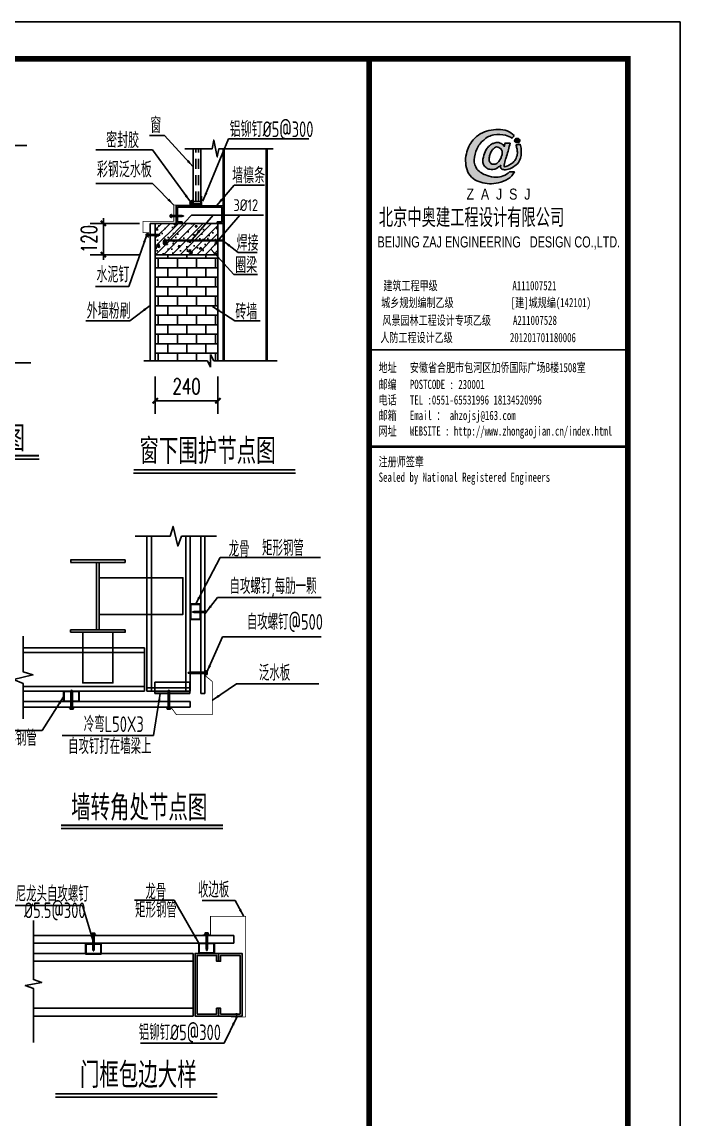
# Model space of a CAD drawing. Extents: x 180850 to 1400258, y 48356 to 327067.
# Drawn here: x 768697 to 793893, y 274972 to 316984 of the extents above; entities that cross this region are included whole.
import ezdxf
from ezdxf.enums import TextEntityAlignment as Align

# ---------------------------------------------------------------- set-up
doc = ezdxf.new("R2010")
doc.units = 0
doc.header["$LTSCALE"] = 1000
doc.linetypes.add('x2', pattern=[1.25, 0.75, -0.5])
for name, color, linetype in [('8', 3, 'Continuous'), ('AXIS', 3, 'Continuous'), ('BOLT', 251, 'Continuous'), ('E_LINE', 7, 'Continuous'), ('GZ', 50, 'Continuous'), ('LT', 27, 'Continuous'), ('PUB_DIM', 3, 'Continuous'), ('PUB_TEXT', 7, 'Continuous'), ('PUB_TITLE', 4, 'Continuous'), ('TEXT', 7, 'Continuous'), ('WINDOW', 4, 'Continuous'), ('图签', 3, 'Continuous'), ('粗实线', 2, 'Continuous')]:
    doc.layers.add(name, color=color, linetype=linetype)
doc.styles.add('_gyy_title_Arial', font='arial.ttf', dxfattribs={"width": 0.7})
doc.styles.add('_gyy_title_ST', font='', dxfattribs={"width": 0.8})
doc.styles.add('_TCH_DIM_T3', font='SIMPLEX', dxfattribs={"width": 0.705882, "bigfont": 'GBCBIG'})
doc.styles.add('C', font='tssdeng.shx', dxfattribs={"height": 3, "bigfont": 'tssdchn.shx'})
doc.styles.add('HZ', font='txt.shx', dxfattribs={"width": 0.8, "bigfont": '000hztxt.shx'})
doc.styles.add('TSSD_Norm', font='tssdeng.shx', dxfattribs={"bigfont": 'hztxt.shx'})
doc.styles.add('标准字体', font='tssdeng.shx', dxfattribs={"width": 0.7, "bigfont": 'tssdchn.shx'})
doc.styles.get('_gyy_title_ST').set_extended_font_data('SimSun')
doc.dimstyles.new('TCH-200-1', dxfattribs={"dimtxt": 595, "dimasz": 200, "dimexe": 500, "dimexo": 600, "dimgap": 252.5, "dimtad": 1, "dimdec": 0, "dimzin": 0, "dimdsep": 46, "dimtxsty": '_TCH_DIM_T3', "dimblk": 'ARCHTICK', "dimcen": 0.09, "dimclrd": 3, "dimclre": 3, "dimclrt": 7, "dimazin": 2, "dimtfac": 1, "dimtdec": 0, "dimtix": 1, "dimtmove": 2, "dimatfit": 3, "dimfxl": 1, "dimtolj": 1, "dimtzin": 0, "dimarcsym": 0})

# ---------------------------------------------------------------- blocks, each defined once
blk = doc.blocks.new('_ArchTick')
at = {"color": 0, "linetype": 'ByBlock', "const_width": 0.4}
blk.add_lwpolyline([(-0.5, -0.5), (0.5, 0.5)], dxfattribs=at)
blk = doc.blocks.new('*X252')
at = {"color": 0}
for p, q in [((903710.7, -307545.5), (903713.7, -307542.6)), ((903710.7, -307554.3), (903716.7, -307548.3)), ((903710.7, -307563.2), (903716.7, -307557.2)), ((903710.7, -307572), (903716.7, -307566)), ((903710.7, -307580.9), (903716.7, -307574.9)), ((903710.7, -307589.7), (903716.7, -307583.7)), ((903710.7, -307598.5), (903716.7, -307592.5)), ((903712.2, -307606), (903716.1, -307602))]:
    blk.add_line(p, q, dxfattribs=at)
blk = doc.blocks.new('AUDIT_I_040821143925-1')
at = {"linetype": 'Continuous', "ltscale": 20, "xscale": -0.899999999919668, "yscale": 0.8999999999068677, "zscale": 0.9, "rotation": 269.9996944201824}
blk.add_blockref('*X252', (276843.2, -813343.8), dxfattribs=at)
blk = doc.blocks.new('GD')
at = {"linetype": 'Continuous', "ltscale": 20}
for p, q in [((0, 1.3), (15, 3.6)), ((0, -1.3), (0, 1.3)), ((15, 3.6), (137.5, 3.6)), ((108.1, -3.6), (108.1, 3.6)), ((137.5, -9.7), (137.5, 9.7)), ((137.5, 9.7), (140.8, 9.7)), ((140.8, -9.7), (140.8, 9.7)), ((148.5, 7.5), (140.8, 7.5)), ((148.5, 3.4), (140.8, 3.4)), ((150, -5.5), (150, 5.4)), ((0, -1.3), (15, -3.6)), ((15, -3.6), (137.5, -3.6)), ((137.5, -9.7), (140.8, -9.7)), ((148.5, -3.4), (140.8, -3.4)), ((148.5, -7.5), (140.8, -7.5))]:
    blk.add_line(p, q, dxfattribs=at)
blk.add_ellipse((148.5, 5.4), major_axis=(0, 2.08), ratio=0.698493, start_param=3.141597, end_param=6.28319, dxfattribs=at)
at = {"linetype": 'Continuous', "ltscale": 20, "extrusion": (0, 0, -1)}
for centre, major_axis, ratio, start_param, end_param in [((148.5, 0), (0, 3.37), 0.429967, -0.000017, 3.141602), ((148.5, -5.5), (0, 2.08), 0.698493, -0.000005, 3.141588)]:
    blk.add_ellipse(centre, major_axis=major_axis, ratio=ratio, start_param=start_param, end_param=end_param, dxfattribs=at)
at = {"layer": 'PUB_TEXT', "xscale": 1.825602383585646, "yscale": 1.341960000107064, "zscale": 1.34196}
blk.add_blockref('AUDIT_I_040821143925-1', (0, 0), dxfattribs=at)
blk = doc.blocks.new('MD')
at = {"linetype": 'Continuous', "ltscale": 20}
blk.add_hatch(color=256, dxfattribs=at).paths.add_polyline_path([(8.6, -7.8), (8.6, -2.6), (-13.3, -4.2), (-13.2, 4.1), (8.6, 2.4), (8.6, 7.6, -0.696305)])
blk = doc.blocks.new('$五金$00000002')
at = {"layer": 'E_LINE'}
blk.add_blockref('MD', (-0.4, 0.1, 0), dxfattribs=at)
blk = doc.blocks.new('*D368')
at = {"layer": 'AXIS', "color": 3, "lineweight": -2, "transparency": 16777216}
for p, q in [((773801, 303410), (773801, 301978)), ((776201, 303410), (776201, 301978)), ((773801, 302478), (776201, 302478))]:
    blk.add_line(p, q, dxfattribs=at)
at = {"layer": 'Defpoints', "color": 0, "transparency": 16777216}
for p in [(773801, 304010), (776201, 304010), (776201, 302478)]:
    blk.add_point(p, dxfattribs=at)
at = {"layer": 'AXIS', "color": 3, "lineweight": -2, "transparency": 16777216, "xscale": 200, "yscale": 200, "zscale": 200, "rotation": 180}
blk.add_blockref('_ArchTick', (773801, 302478), dxfattribs=at)
at = {"layer": 'AXIS', "color": 3, "lineweight": -2, "transparency": 16777216, "xscale": 200, "yscale": 200, "zscale": 200}
blk.add_blockref('_ArchTick', (776201, 302478), dxfattribs=at)
at = {"layer": 'AXIS', "color": 7, "transparency": 16777216, "insert": (775001, 303028), "char_height": 595, "attachment_point": 5, "style": '_TCH_DIM_T3'}
blk.add_mtext('\\A1;240', dxfattribs=at)
blk = doc.blocks.new('*D369')
at = {"layer": 'AXIS', "color": 3, "lineweight": -2, "transparency": 16777216}
for p, q in [((773201, 309271), (771314, 309271)), ((771814, 309271), (771814, 309471)), ((771814, 309271), (771814, 308072)), ((773201, 308072), (771314, 308072)), ((771814, 308072), (771814, 307872))]:
    blk.add_line(p, q, dxfattribs=at)
at = {"layer": 'Defpoints', "color": 0, "transparency": 16777216}
for p in [(773801, 309271), (771814, 308072), (773801, 308072)]:
    blk.add_point(p, dxfattribs=at)
at = {"layer": 'AXIS', "color": 3, "lineweight": -2, "transparency": 16777216, "xscale": 200, "yscale": 200, "zscale": 200}
for p, rotation in [((771814, 309271), 270), ((771814, 308072), 90)]:
    blk.add_blockref('_ArchTick', p, dxfattribs=dict(at, rotation=rotation))
at = {"layer": 'AXIS', "color": 7, "transparency": 16777216, "insert": (771264, 308671), "char_height": 595, "attachment_point": 5, "rotation": 90, "style": '_TCH_DIM_T3'}
blk.add_mtext('\\A1;120', dxfattribs=at)
blk = doc.blocks.new('*U271')
at = {"layer": '8', "color": 7, "linetype": 'Continuous'}
for points in [[(394895, -455903, -43641), (394896, -455916, -43641), (394896, -455889, -43641)], [(394896, -455889, -43641), (394900, -455929, -43641), (394900, -455876, -43641)], [(394896, -455916, -43641), (394896, -455889, -43641), (394900, -455929, -43641)], [(394900, -455876, -43641), (394907, -455941, -43641), (394907, -455865, -43641)], [(394900, -455929, -43641), (394900, -455876, -43641), (394907, -455941, -43641)], [(394907, -455865, -43641), (394915, -455951, -43641), (394915, -455854, -43641)], [(394907, -455941, -43641), (394907, -455865, -43641), (394915, -455951, -43641)], [(394915, -455854, -43641), (394926, -455960, -43641), (394926, -455846, -43641)], [(394915, -455951, -43641), (394915, -455854, -43641), (394926, -455960, -43641)], [(394926, -455846, -43641), (394938, -455966, -43641), (394938, -455839, -43641)], [(394926, -455960, -43641), (394926, -455846, -43641), (394938, -455966, -43641)], [(394938, -455839, -43641), (394950, -455970, -43641), (394950, -455835, -43641)], [(394938, -455966, -43641), (394938, -455839, -43641), (394950, -455970, -43641)], [(394950, -455835, -43641), (394964, -455971, -43641), (394964, -455834, -43641)], [(394950, -455970, -43641), (394950, -455835, -43641), (394964, -455971, -43641)]]:
    blk.add_solid(points, dxfattribs=at)
at = {"layer": '8', "color": 7, "linetype": 'Continuous', "extrusion": (0, 0, -1)}
for points in [[(-394964, -455971, 43641), (-394964, -455834, 43641), (-394977, -455970, 43641)], [(-394964, -455834, 43641), (-394977, -455970, 43641), (-394977, -455835, 43641)], [(-394977, -455970, 43641), (-394977, -455835, 43641), (-394990, -455966, 43641)], [(-394977, -455835, 43641), (-394990, -455966, 43641), (-394990, -455839, 43641)], [(-394990, -455966, 43641), (-394990, -455839, 43641), (-395002, -455960, 43641)], [(-394990, -455839, 43641), (-395002, -455960, 43641), (-395002, -455846, 43641)], [(-395002, -455960, 43641), (-395002, -455846, 43641), (-395012, -455951, 43641)], [(-395002, -455846, 43641), (-395012, -455951, 43641), (-395012, -455854, 43641)], [(-395012, -455951, 43641), (-395012, -455854, 43641), (-395021, -455941, 43641)], [(-395012, -455854, 43641), (-395021, -455941, 43641), (-395021, -455865, 43641)], [(-395021, -455941, 43641), (-395021, -455865, 43641), (-395027, -455929, 43641)], [(-395021, -455865, 43641), (-395027, -455929, 43641), (-395027, -455876, 43641)], [(-395027, -455929, 43641), (-395027, -455876, 43641), (-395031, -455916, 43641)], [(-395027, -455876, 43641), (-395031, -455916, 43641), (-395031, -455889, 43641)], [(-395031, -455916, 43641), (-395031, -455889, 43641), (-395033, -455903, 43641)]]:
    blk.add_solid(points, dxfattribs=at)
blk = doc.blocks.new('*U273')
at = {"layer": '8', "color": 7, "linetype": 'Continuous'}
for points in [[(397347, -455903, -43641), (397348, -455916, -43641), (397348, -455889, -43641)], [(397348, -455889, -43641), (397352, -455929, -43641), (397352, -455876, -43641)], [(397348, -455916, -43641), (397348, -455889, -43641), (397352, -455929, -43641)], [(397352, -455876, -43641), (397358, -455941, -43641), (397358, -455865, -43641)], [(397352, -455929, -43641), (397352, -455876, -43641), (397358, -455941, -43641)], [(397358, -455865, -43641), (397367, -455951, -43641), (397367, -455854, -43641)], [(397358, -455941, -43641), (397358, -455865, -43641), (397367, -455951, -43641)], [(397367, -455854, -43641), (397377, -455960, -43641), (397377, -455846, -43641)], [(397367, -455951, -43641), (397367, -455854, -43641), (397377, -455960, -43641)], [(397377, -455846, -43641), (397389, -455966, -43641), (397389, -455839, -43641)], [(397377, -455960, -43641), (397377, -455846, -43641), (397389, -455966, -43641)], [(397389, -455839, -43641), (397402, -455970, -43641), (397402, -455835, -43641)], [(397389, -455966, -43641), (397389, -455839, -43641), (397402, -455970, -43641)], [(397402, -455835, -43641), (397415, -455971, -43641), (397415, -455834, -43641)], [(397402, -455970, -43641), (397402, -455835, -43641), (397415, -455971, -43641)]]:
    blk.add_solid(points, dxfattribs=at)
at = {"layer": '8', "color": 7, "linetype": 'Continuous', "extrusion": (0, 0, -1)}
for points in [[(-397415, -455971, 43641), (-397415, -455834, 43641), (-397429, -455970, 43641)], [(-397415, -455834, 43641), (-397429, -455970, 43641), (-397429, -455835, 43641)], [(-397429, -455970, 43641), (-397429, -455835, 43641), (-397442, -455966, 43641)], [(-397429, -455835, 43641), (-397442, -455966, 43641), (-397442, -455839, 43641)], [(-397442, -455966, 43641), (-397442, -455839, 43641), (-397454, -455960, 43641)], [(-397442, -455839, 43641), (-397454, -455960, 43641), (-397454, -455846, 43641)], [(-397454, -455960, 43641), (-397454, -455846, 43641), (-397464, -455951, 43641)], [(-397454, -455846, 43641), (-397464, -455951, 43641), (-397464, -455854, 43641)], [(-397464, -455951, 43641), (-397464, -455854, 43641), (-397473, -455941, 43641)], [(-397464, -455854, 43641), (-397473, -455941, 43641), (-397473, -455865, 43641)], [(-397473, -455941, 43641), (-397473, -455865, 43641), (-397479, -455929, 43641)], [(-397473, -455865, 43641), (-397479, -455929, 43641), (-397479, -455876, 43641)], [(-397479, -455929, 43641), (-397479, -455876, 43641), (-397483, -455916, 43641)], [(-397479, -455876, 43641), (-397483, -455916, 43641), (-397483, -455889, 43641)], [(-397483, -455916, 43641), (-397483, -455889, 43641), (-397484, -455903, 43641)]]:
    blk.add_solid(points, dxfattribs=at)
blk = doc.blocks.new('*U272')
at = {"layer": '8', "color": 7, "linetype": 'Continuous'}
for points in [[(392945, -455903, -43641), (392947, -455916, -43641), (392947, -455889, -43641)], [(392947, -455889, -43641), (392951, -455929, -43641), (392951, -455876, -43641)], [(392947, -455916, -43641), (392947, -455889, -43641), (392951, -455929, -43641)], [(392951, -455876, -43641), (392957, -455941, -43641), (392957, -455864, -43641)], [(392951, -455929, -43641), (392951, -455876, -43641), (392957, -455941, -43641)], [(392957, -455864, -43641), (392966, -455951, -43641), (392966, -455854, -43641)], [(392957, -455941, -43641), (392957, -455864, -43641), (392966, -455951, -43641)], [(392966, -455854, -43641), (392976, -455960, -43641), (392976, -455846, -43641)], [(392966, -455951, -43641), (392966, -455854, -43641), (392976, -455960, -43641)], [(392976, -455846, -43641), (392988, -455966, -43641), (392988, -455839, -43641)], [(392976, -455960, -43641), (392976, -455846, -43641), (392988, -455966, -43641)], [(392988, -455839, -43641), (393001, -455970, -43641), (393001, -455835, -43641)], [(392988, -455966, -43641), (392988, -455839, -43641), (393001, -455970, -43641)], [(393001, -455835, -43641), (393014, -455971, -43641), (393014, -455834, -43641)], [(393001, -455970, -43641), (393001, -455835, -43641), (393014, -455971, -43641)]]:
    blk.add_solid(points, dxfattribs=at)
at = {"layer": '8', "color": 7, "linetype": 'Continuous', "extrusion": (0, 0, -1)}
for points in [[(-393014, -455971, 43641), (-393014, -455834, 43641), (-393028, -455970, 43641)], [(-393014, -455834, 43641), (-393028, -455970, 43641), (-393028, -455835, 43641)], [(-393028, -455970, 43641), (-393028, -455835, 43641), (-393040, -455966, 43641)], [(-393028, -455835, 43641), (-393040, -455966, 43641), (-393040, -455839, 43641)], [(-393040, -455966, 43641), (-393040, -455839, 43641), (-393052, -455960, 43641)], [(-393040, -455839, 43641), (-393052, -455960, 43641), (-393052, -455846, 43641)], [(-393052, -455960, 43641), (-393052, -455846, 43641), (-393063, -455951, 43641)], [(-393052, -455846, 43641), (-393063, -455951, 43641), (-393063, -455854, 43641)], [(-393063, -455951, 43641), (-393063, -455854, 43641), (-393071, -455941, 43641)], [(-393063, -455854, 43641), (-393071, -455941, 43641), (-393071, -455864, 43641)], [(-393071, -455941, 43641), (-393071, -455864, 43641), (-393078, -455929, 43641)], [(-393071, -455864, 43641), (-393078, -455929, 43641), (-393078, -455876, 43641)], [(-393078, -455929, 43641), (-393078, -455876, 43641), (-393082, -455916, 43641)], [(-393078, -455876, 43641), (-393082, -455916, 43641), (-393082, -455889, 43641)], [(-393082, -455916, 43641), (-393082, -455889, 43641), (-393083, -455903, 43641)]]:
    blk.add_solid(points, dxfattribs=at)
blk = doc.blocks.new('dd')
at = {"layer": '图签'}
h = blk.add_hatch(color=5, dxfattribs=at)
h.set_gradient(color1=(0, 0, 255), color2=(36, 36, 255), one_color=1, tint=0.57)
h.paths.add_polyline_path([(452, 1270, -0.093206), (531, 1562, -0.136321), (716, 1807, -0.161039), (988, 1948, -0.108591), (1307, 1935, -0.049497), (1479, 1861, 0.062627), (1539, 1932, 0.094388), (1351, 2056, 0.136326), (854, 2062, 0.161722), (430, 1810, 0.133661), (243, 1435, 0.158414), (286, 937, 0.22517), (632, 669, 0.138663), (1107, 646, 0.074676), (1375, 753, 0.125344), (1543, 944, 0.006312), (1413, 948, -0.090385), (1244, 833, -0.096745), (1053, 797, -0.073845), (803, 850, -0.140868), (530, 1020, -0.160753)])
h = blk.add_hatch(color=1, dxfattribs=at)
h.set_gradient(color1=(255, 0, 0), color2=(255, 0, 0), tint=0.57)
h.paths.add_polyline_path([(1557, 1818, 0.386553), (1564, 1757, 0.170676), (1604, 1736, 0.082224), (1657, 1743, 0.087509), (1686, 1766, 0.264235), (1694, 1804, 0.244333), (1636, 1850, 0.30271)])
h = blk.add_hatch(color=5, dxfattribs=at)
h.set_gradient(color1=(0, 0, 255), color2=(36, 36, 255), one_color=1, tint=0.57)
h.paths.add_polyline_path([(1306, 1289, 0.011169), (1334, 1370, 0.005807), (1431, 1724, 0.01105), (1292, 1724, 0.016796), (1267, 1634, 0.125943), (1203, 1704, 0.083806), (1120, 1739, 0.082879), (1047, 1739, -0.008503), (952, 1710, 0.060057), (844, 1628, 0.086078), (774, 1532, 0.099424), (705, 1347, 0.12153), (690, 1225, 0.102644), (719, 1122, 0.056648), (797, 1042, 0.092914), (913, 1013, 0.194578), (1098, 1064, -0.002562), (1175, 1122, 0.064354), (1167, 1068, 0.172385), (1207, 1017, 0.105458), (1300, 1002, 0.086567), (1454, 1046, 0.047674), (1592, 1136, 0.166359), (1692, 1274, 0.096748), (1728, 1431, 0.03151), (1728, 1548, 0.041815), (1700, 1691, 0.007654), (1588, 1673, -0.009919), (1610, 1585, -0.068269), (1624, 1482, -0.105336), (1605, 1352, -0.14652), (1528, 1223, -0.070486), (1434, 1151, -0.077937), (1341, 1103, -0.127098), (1272, 1084, -0.114215), (1267, 1129, -0.007609)])
h.paths.add_polyline_path([(865, 1245, -0.099994), (863, 1328, -0.050974), (888, 1427, -0.120527), (938, 1529, -0.043888), (1002, 1595, -0.08446), (1063, 1619, -0.147309), (1127, 1607, -0.037474), (1177, 1572, -0.06931), (1209, 1507, -0.067662), (1213, 1431, -0.02676), (1211, 1413, 0.017209), (1183, 1329, -0.048815), (1120, 1223, -0.139096), (1046, 1163, -0.097991), (944, 1153, -0.085394), (909, 1169, -0.149141)], flags=16)
blk.add_lwpolyline([(1539, 1932, 0.094388), (1351, 2056, 0.136326), (854, 2062, 0.161722), (430, 1810, 0.133661), (243, 1435, 0.158414), (286, 937, 0.22517), (632, 669, 0.138663), (1107, 646, 0.074676), (1375, 753, 0.125344), (1543, 944, 0.006312), (1413, 948, -0.090385), (1244, 833, -0.096745), (1053, 797, -0.073845), (803, 850, -0.140868), (530, 1020, -0.160753), (452, 1270, -0.093206), (531, 1562, -0.136321), (716, 1807, -0.161039), (988, 1948, -0.108591), (1307, 1935, -0.049497), (1479, 1861, 0.062627)], format="xyb", close=True, dxfattribs=at)
for points in [[(1694, 1804, 0.243958), (1636, 1850, 0.303117), (1557, 1818, 0.386553), (1564, 1757, 0.170676), (1604, 1736, 0.082224), (1657, 1743, 0.087509), (1686, 1766, 0.264235), (1694, 1804, -7.823139)], [(1431, 1724, 0.011041), (1292, 1724, 0.016796), (1267, 1634, 0.125943), (1203, 1704, 0.083806), (1120, 1739, 0.082879), (1047, 1739, -0.008503), (952, 1710, 0.060057), (844, 1628, 0.086078), (774, 1532, 0.099424), (705, 1347, 0.12153), (690, 1225, 0.102644), (719, 1122, 0.056648), (797, 1042, 0.092914), (913, 1013, 0.194578), (1098, 1064, -0.002562), (1175, 1122, 0.064354), (1167, 1068, 0.172385), (1207, 1017, 0.105458), (1300, 1002, 0.086567), (1454, 1046, 0.047674), (1592, 1136, 0.166359), (1692, 1274, 0.096748), (1728, 1431, 0.03151), (1728, 1548, 0.041815), (1700, 1691, 0.007654), (1588, 1673, -0.009919), (1610, 1585, -0.068269), (1624, 1482, -0.105336), (1605, 1352, -0.14652), (1528, 1223, -0.070486), (1434, 1151, -0.077937), (1341, 1103, -0.127098), (1272, 1084, -0.114215), (1267, 1129, -0.007609), (1306, 1289, 0.011169), (1334, 1370, 0.005782), (1430, 1722, 0.069025)], [(1213, 1431, 0.067662), (1209, 1507, 0.06931), (1177, 1572, 0.037474), (1127, 1607, 0.147309), (1063, 1619, 0.08446), (1002, 1595, 0.043888), (938, 1529, 0.120527), (888, 1427, 0.050974), (863, 1328, 0.099994), (865, 1245, 0.149141), (909, 1169, 0.085394), (944, 1153, 0.097991), (1046, 1163, 0.139096), (1120, 1223, 0.048815), (1183, 1329, -0.017209), (1211, 1413, 0.02676), (1213, 1431, 0.441273)]]:
    blk.add_lwpolyline(points, format="xyb", dxfattribs=at)
at = {"insert": (246, 492), "char_height": 300, "width": 8000, "attachment_point": 1, "style": 'HZ'}
blk.add_mtext('{\\fArial|b0|i0|c0|p32;Z  A  J  S  J}', dxfattribs=at)

msp = doc.modelspace()

# ---------------------------------------------------------------- hatches: boundary and pattern name
at = {"ltscale": 30}
h = msp.add_hatch(dxfattribs=at)
h.set_pattern_fill('AN31C', color=8, scale=1125, style=0)
h.set_pattern_definition([(45, (218624.3, 267099.54), (-159.09903, 159.09903), []), (50, (218624.3, 267099.54), (806.9177, -70.59615), [84.375, -928.125]), (355, (218624.3, 267099.5), (-156.0953, 846.2162), [67.5, -742.5]), (100.4514, (218691.5, 267093.66), (650.823, 775.6195), [71.7077, -788.7849]), (46.1842, (218624.3, 267324.5), (1200.6462, -186.2089), [126.5625, -1392.1875]), (96.6356, (218724.3, 267309), (1051.4955, 1095.8826), [107.5616, -1183.177]), (351.1842, (218624.3, 267324.5), (1051.4947, 1095.8834), [101.25, -1113.75]), (21, (218736.8, 267268.3), (671.5204, -452.94625), [84.375, -928.125]), (326, (218736.8, 267268.3), (273.7297, 815.7938), [67.5, -742.5]), (71.4514, (218792.75, 267230.54), (945.2505, 362.8468), [71.7077, -788.7849]), (37.5, (218624.3, 267099.54), (13.67984, 374.50559), [0, -733.5, 0, -753.75, 0, -745.3125]), (7.5, (218624.3, 267099.54), (295.95323, 443.71318), [0, -429.75, 0, -716.625, 0, -284.0625]), (327.5, (218373.42, 267099.54), (600.55024, -25.37423), [0, -281.25, 0, -877.5, 0, -1164.375]), (317.5, (218260.9, 267099.54), (656.08444, 112.6181), [0, -365.625, 0, -582.75, 0, -826.875])])
h.paths.add_polyline_path([(776200.85, 309271.25), (776150.86, 309271.25), (775950.91, 309271.25), (774551.26, 309271.25), (774501.27, 309271.25), (773801.45, 309271.25), (773801.45, 308071.55), (776200.85, 308071.55)])
at = {"layer": 'AXIS'}
msp.add_hatch(color=256, dxfattribs=at).paths.add_polyline_path([(775251.09, 310113.13), (775251.09, 310157.3, 0.53275391), (775142.36, 309974.04), (775251.09, 309974.04), (775251.09, 310013.07)])
at = {"layer": 'BOLT'}
h = msp.add_hatch(dxfattribs=at)
h.set_pattern_fill('AR-B816', color=256, scale=300, style=0)
h.set_pattern_definition([(0, (253496.24, 397100.52), (0, 363.9312), []), (90, (253496.24, 397100.52), (-363.9312, 363.9312), [363.9312, -363.9312])])
h.paths.add_polyline_path([(775917.17, 304250.41), (776037.14, 304010.47), (776200.85, 304010.47), (776200.85, 308071.55), (773801.45, 308071.55), (773801.45, 304010.47), (775797.2, 304010.47), (775917.17, 303770.53)])

# ---------------------------------------------------------------- linework, layer by layer
at = {"color": 0, "ltscale": 30}
for p, q in [((776400.8, 312127.56), (776400.8, 304010.47)), ((776441.46, 312127.56), (776441.46, 304010.47)), ((778045.2, 312127.56), (778045.2, 304010.47)), ((778083.74, 312127.56), (778083.74, 304010.47)), ((773601.5, 309271.25), (773601.5, 304010.47)), ((773801.45, 309271.25), (773801.45, 304010.47)), ((776200.85, 309271.25), (776200.85, 304010.47)), ((776400.8, 309271.25), (776400.8, 304010.47)), ((773423.41, 308827.31), (773889.19, 308827.31)), ((776200.85, 308071.55), (773801.45, 308071.55)), ((775917.17, 304250.41), (776037.14, 304010.47)), ((775917.17, 303770.53), (775917.17, 304250.41)), ((766604.63, 303925.45), (769031.86, 303925.45)), ((773363.21, 304010.47), (775797.2, 304010.47)), ((775797.2, 304010.47), (775917.17, 303770.53)), ((776037.14, 304010.47), (778464.37, 304010.47))]:
    msp.add_line(p, q, dxfattribs=at)
at = {"linetype": 'ByBlock'}
msp.add_line((773601.5, 309271.25), (776400.8, 309271.25), dxfattribs=at)
for p, q in [((775539.26, 291271.84), (775539.26, 297289.68)), ((775694.71, 291271.84), (775694.71, 297289.68)), ((775539.26, 291271.84), (775694.71, 291271.84)), ((775133.56, 290959.48), (768742.45, 290959.48)), ((775133.56, 290741.96), (768742.45, 290741.96)), ((775133.56, 290959.48), (775133.56, 290741.96)), ((776805.71, 282003.47), (769137.47, 282003.47)), ((776805.71, 282003.47), (776805.71, 281713.45)), ((776805.71, 281713.45), (769137.47, 281713.45))]:
    msp.add_line(p, q)
at = {"color": 3}
for p, q in [((775122.25, 291705.38), (773779.95, 291705.38)), ((773779.95, 291267.43), (773779.95, 291705.38)), ((775122.25, 291267.59), (775122.25, 291705.38)), ((775122.25, 291343.57), (773779.95, 291343.42)), ((775122.25, 291267.59), (773779.95, 291267.43))]:
    msp.add_line(p, q, dxfattribs=at)
for points in [[(768885.3, 312257.91), (766805.26, 312257.91), (766739.44, 311945.18), (766609.35, 312592.13), (766551.87, 312257.91), (764460.63, 312257.91)], [(778317.81, 312127.56), (776237.77, 312127.56), (776171.95, 311814.82), (776041.86, 312461.77), (775984.38, 312127.56), (774938.76, 312127.56)]]:
    msp.add_lwpolyline(points)
at = {"color": 1, "const_width": 30}
for points in [[(775584.15, 310318.88), (775584.15, 309974.04), (774513, 309974.04), (774513, 309350.75), (773330.32, 309350.75), (773330.32, 308912.03), (773552.13, 308912.03), (773552.13, 308710.87)], [(774234.33, 290725.66), (774415.29, 290725.66), (774608.32, 290460.07), (775988.68, 290460.07), (775988.68, 291723.71), (775711.21, 291953.08), (775711.21, 292158.31)], [(777258.42, 278876.56), (777258.42, 282731.85), (775916.04, 282731.85), (775916.04, 282028.73), (775616.12, 282028.73)], [(777258.42, 278876.56), (776698.29, 278876.56)]]:
    msp.add_lwpolyline(points, dxfattribs=at)
at = {"layer": '8', "color": 7, "linetype": 'Continuous'}
for p, q in [((774117.03, 308593.88), (774117.03, 308497.05)), ((774117.03, 308593.88), (774117.03, 308497.05)), ((774148.53, 308562.38), (774148.53, 308528.55)), ((774148.53, 308562.38), (774148.53, 308528.55)), ((774154.83, 308631.68), (776400.8, 308631.67)), ((774154.83, 308459.25), (774273.2, 308459.25)), ((774154.83, 308459.25), (774273.2, 308459.25)), ((774186.33, 308600.18), (776400.8, 308600.17)), ((774186.33, 308490.75), (774273.2, 308490.75)), ((774186.33, 308490.75), (774273.2, 308490.75)), ((774273.2, 308490.75), (774273.2, 308459.25)), ((774273.2, 308490.75), (774273.2, 308459.25))]:
    msp.add_line(p, q, dxfattribs=at)
at = {"layer": '8', "color": 1, "linetype": 'Continuous', "ltscale": 0.2}
msp.add_line((775139.69, 291491.26), (773482.35, 291491.46), dxfattribs=at)
at = {"layer": '8', "color": 7, "linetype": 'Continuous'}
for centre in [(774215.95, 308567.41), (774215.95, 308567.41), (775129.05, 308567.41), (775129.05, 308567.41), (776158.71, 308567.41), (776158.71, 308567.41)]:
    msp.add_circle(centre, 28.85, dxfattribs=at)
for centre, start, end in [((774154.83, 308593.88), 90, 180), ((774154.83, 308593.88), 90, 180), ((774154.83, 308497.05), 180, 270), ((774154.83, 308497.05), 180, 270), ((774186.33, 308562.38), 90, 180), ((774186.33, 308562.38), 90, 180), ((774186.33, 308528.55), 180, 270), ((774186.33, 308528.55), 180, 270)]:
    msp.add_arc(centre, 37.8, start, end, dxfattribs=at)
at = {"layer": 'AXIS'}
for p, q in [((775251.09, 310013.07), (775251.09, 309974.04)), ((775190.74, 309584.03, -32730.47), (777941.05, 309584.03, -32730.47)), ((776166.35, 308575.26), (777038.63, 309584.03, -32730.47))]:
    msp.add_line(p, q, dxfattribs=at)
msp.add_arc((775258.31, 310029.13), 128.37, 93.226463, 205.413, dxfattribs=at)
at = {"layer": 'GZ'}
for p, q in [((770561.85, 296382.4), (772644.28, 296382.4)), ((770561.85, 296288.65), (772644.28, 296288.65)), ((770563.15, 296383.17), (770563.15, 296292.62)), ((771556.19, 293707.56), (771556.19, 296288.65)), ((771649.94, 293707.56), (771649.94, 296288.65)), ((772651.85, 296285.07), (772651.85, 296383.17)), ((770561.85, 293707.56), (772644.28, 293707.56)), ((770561.85, 293707.56), (770561.85, 293613.81)), ((772651.85, 293610.23), (772651.85, 293708.33)), ((770561.85, 293613.81), (772644.28, 293613.81))]:
    msp.add_line(p, q, dxfattribs=at)
for points in [[(771649.94, 295698.32), (774862.33, 295698.32), (774862.33, 294299.1), (771649.94, 294299.1)], [(771024.28, 293613.81), (772181.85, 293613.81), (772181.85, 291675.82), (771024.28, 291675.82)]]:
    msp.add_lwpolyline(points, close=True, dxfattribs=at)
at = {"layer": 'LT'}
for p, q in [((773482.36, 291358.96), (773481.35, 297289.68)), ((773655, 291358.94), (773653.99, 297289.68)), ((774967.02, 291358.78), (774966.05, 297289.68)), ((775139.69, 291358.76), (775138.69, 297289.68)), ((773391.09, 293016.31), (768742.45, 293017.07)), ((773391.11, 292843.67), (768742.45, 292844.43)), ((773391.29, 291358.96), (773391.09, 293016.31)), ((773391.27, 291531.61), (768742.45, 291532.37)), ((773391.29, 291358.97), (768742.45, 291359.73)), ((775139.69, 291358.76), (773482.36, 291358.96)), ((775249.64, 281313.45), (769137.47, 281313.45)), ((775249.64, 281313.45), (775249.64, 278914.05)), ((775249.64, 281013.52), (769137.47, 281013.52)), ((775249.64, 279213.97), (769137.47, 279213.97)), ((775249.64, 278914.05), (769137.47, 278914.05))]:
    msp.add_line(p, q, dxfattribs=at)
for points in [[(776400.8, 309271.25), (776400.8, 309946.19), (774600.98, 309946.19), (774600.98, 309271.25), (774825.96, 309271.25), (774825.96, 309327.5), (774657.22, 309327.5), (774657.22, 309889.94), (776344.55, 309889.94), (776344.55, 309327.5), (776175.82, 309327.5), (776175.82, 309271.25)], [(775139.26, 294699.03), (775539.26, 294699.03), (775539.26, 294099.03), (775139.26, 294099.03)], [(775159.26, 294679.03), (775519.26, 294679.03), (775519.26, 294119.03), (775159.26, 294119.03)], [(770889.52, 291359.48), (770889.52, 290959.48), (770289.52, 290959.48), (770289.52, 291359.48)], [(770869.52, 291339.48), (770869.52, 290979.48), (770309.52, 290979.48), (770309.52, 291339.48)], [(771730.74, 281691.86), (771730.74, 281291.86), (771130.74, 281291.86), (771130.74, 281691.86)], [(771710.74, 281671.86), (771710.74, 281311.86), (771150.74, 281311.86), (771150.74, 281671.86)], [(776067.94, 281713.45), (776067.94, 281313.45), (775467.94, 281313.45), (775467.94, 281713.45)], [(776047.94, 281693.45), (776047.94, 281333.45), (775487.94, 281333.45), (775487.94, 281693.45)], [(775399.6, 278989.03), (775399.6, 281238.47), (776149.41, 281238.47), (776149.41, 281013.52), (776224.39, 281013.52), (776224.39, 281313.45), (775324.62, 281313.45), (775324.62, 278914.05), (776224.39, 278914.05), (776224.39, 279213.97), (776149.41, 279213.97), (776149.41, 278989.03)], [(776299.37, 278989.03), (776299.37, 279213.97), (776224.39, 279213.97), (776224.39, 278914.05), (777124.17, 278914.05), (777124.17, 281313.45), (776224.39, 281313.45), (776224.39, 281013.52), (776299.37, 281013.52), (776299.37, 281238.47), (777049.19, 281238.47), (777049.19, 278989.03)]]:
    msp.add_lwpolyline(points, close=True, dxfattribs=at)
for points in [[(773031.35, 297289.68), (773481.35, 297289.68), (774366.03, 297289.68), (774486.03, 297664.68), (774663.51, 296915.62), (774810.03, 297289.68), (775694.71, 297289.68), (776144.71, 297289.68)], [(768742.45, 293467.07), (768742.45, 293017.07), (768742.45, 292101.52), (769117.45, 291981.52), (768368.39, 291804.04), (768742.45, 291657.52), (768742.45, 290741.96), (768742.45, 290291.96)], [(769137.47, 282579.48), (769137.47, 280311.7), (769452.39, 280197.07), (768822.55, 280086.02), (769137.47, 279974.28), (769137.47, 277905.63)]]:
    msp.add_lwpolyline(points, dxfattribs=at)
at = {"layer": 'PUB_DIM'}
for p, q in [((774218.76, 308567.69), (775190.74, 309584.03, -32730.47)), ((775131.87, 308567.68), (776019.26, 309584.03, -32730.47))]:
    msp.add_line(p, q, dxfattribs=at)
at = {"layer": 'PUB_TEXT', "color": 3}
for p, q in [((763230.49, 300247.75, 15046.45), (769352.36, 300247.75, 15046.45)), ((772972.32, 299706.94), (779167.02, 299706.94)), ((770193.89, 286093.21), (776388.58, 286093.21)), ((769979.46, 275812.43), (776174.16, 275812.43))]:
    msp.add_line(p, q, dxfattribs=at)
at = {"layer": 'PUB_TEXT', "color": 3, "const_width": 70.88, "elevation": 15046.45}
msp.add_lwpolyline([(763230.49, 300374.48), (769352.36, 300374.48)], dxfattribs=at)
at = {"layer": 'PUB_TEXT', "color": 3, "const_width": 70.88}
for points in [[(772972.32, 299833.68), (779167.02, 299833.68)], [(770193.89, 286219.95), (776388.58, 286219.95)], [(769979.46, 275939.17), (776174.16, 275939.17)]]:
    msp.add_lwpolyline(points, dxfattribs=at)
at = {"layer": 'PUB_TITLE'}
msp.add_line((781993.53, 304424.06), (791892.51, 304424.06), dxfattribs=at)
msp.add_lwpolyline([(675092.51, 232984.16), (793892.51, 232984.16), (793892.51, 316984.16), (675092.51, 316984.16)], close=True, dxfattribs=at)
at = {"layer": 'PUB_TITLE', "const_width": 212.12}
for points in [[(677912.82, 234398.34), (677912.82, 315569.98), (791892.51, 315569.98), (791892.51, 234398.34)], [(781993.53, 315569.98), (791892.51, 315569.98), (791892.51, 234398.34), (781993.53, 234398.34)]]:
    msp.add_lwpolyline(points, close=True, dxfattribs=at)
at = {"layer": 'PUB_TITLE', "const_width": 98.99}
msp.add_lwpolyline([(781993.53, 300718.41), (791892.51, 300718.41)], dxfattribs=at)
at = {"layer": 'WINDOW'}
for p, q in [((775251.09, 310113.13), (775251.09, 312127.56)), ((775551.01, 310113.13), (775551.01, 312127.56))]:
    msp.add_line(p, q, dxfattribs=at)
at = {"layer": 'WINDOW', "color": 4, "linetype": 'x2', "ltscale": 0.5}
for p, q in [((775351.06, 310113.13), (775351.06, 312127.56)), ((775451.04, 310113.13), (775451.04, 312101.14))]:
    msp.add_line(p, q, dxfattribs=at)
at = {"layer": 'WINDOW'}
msp.add_lwpolyline([(775251.09, 310013.07), (775551.01, 310013.07), (775551.01, 310113.13), (775251.09, 310113.13)], close=True, dxfattribs=at)

# ---------------------------------------------------------------- block references
at = {"yscale": 5.624437499995111, "zscale": 5.624437499999999}
for name, p, xscale in [('$五金$00000002', (775584.15, 310146.46), 5.624437499995111), ('GD', (774882.83, 309555.09), -3.374662497866666)]:
    msp.add_blockref(name, p, dxfattribs=dict(at, xscale=xscale))
at = {"color": 0, "ltscale": 30, "xscale": -3.374662497866666, "yscale": 5.624437499995111, "zscale": 5.624437499999999}
msp.add_blockref('GD', (773974.72, 308827.31), dxfattribs=at)
at = {"layer": '8', "color": 7, "linetype": 'Continuous', "xscale": 0.42, "yscale": 0.42, "zscale": 0.42}
for name, p in [('*U272', (609147.53, 500046.52, 18329.06)), ('*U271', (609244.24, 500046.52, 18329.06)), ('*U271', (609244.24, 500046.52, 18329.06)), ('*U273', (609244.24, 500046.52, 18329.06)), ('*U273', (609244.24, 500046.52, 18329.06))]:
    msp.add_blockref(name, p, dxfattribs=at)
at = {"layer": 'PUB_TEXT'}
for p, xscale, yscale, zscale in [((775230.64, 294389.32), 3.374662497866666, 5.624437499995111, 5.624437499999999), ((775063.98, 292060.04), 4.859513996927999, 8.099189999992959, 8.099189999999998)]:
    msp.add_blockref('GD', p, dxfattribs=dict(at, xscale=xscale, yscale=yscale, zscale=zscale))
for p, xscale, yscale, zscale, rotation in [((770599.85, 291393.93), 4.859513996927999, 8.099189999992959, 8.099189999999998, 270.0000000000087), ((774318.78, 291393.93), 4.859513996927999, 8.099189999992959, 8.099189999999998, 270.0000000000087), ((771434.86, 281411.37), -4.498875000688713, 7.49812500004191, 7.498125000000007, 270), ((775772.05, 281432.96), -4.498875000688713, 7.49812500004191, 7.498125000000007, 270)]:
    msp.add_blockref('GD', p, dxfattribs=dict(at, xscale=xscale, yscale=yscale, zscale=zscale, rotation=rotation))
at = {"layer": '图签', "xscale": 1.414139999943435, "yscale": 1.414139999943435, "zscale": 1.414139999943435}
msp.add_blockref('dd', (785367.1, 309907.24), dxfattribs=at)
at = {"layer": '粗实线', "xscale": 7.49812500004191, "yscale": 7.49812500004191, "zscale": 7.498125000000007, "rotation": 270}
msp.add_blockref('$五金$00000002', (776911.97, 278933.66), dxfattribs=at)

# ---------------------------------------------------------------- texts
at = {"color": 1, "insert": (782361.73, 309846.28), "char_height": 718.1993, "width": 9393.6358, "attachment_point": 1, "style": 'HZ'}
msp.add_mtext('北京中奥建工程设计有限公司', dxfattribs=at)
at = {"layer": 'PUB_TEXT', "style": 'C', "width": 0.8}
msp.add_text('3%%c12', height=450, dxfattribs=at).set_placement((776794.32, 309743.16, -32730.47))
at = {"layer": 'PUB_TITLE', "width": 0.7}
for s, height, style, p in [('BEIJING ZAJ ENGINEERING   DESIGN CO.,LTD.', 424.2416, '_gyy_title_Arial', (786954.61, 308349.06)), ('建筑工程甲级                 A111007521             ', 353.5346, '_gyy_title_ST', (786940.4, 306710.73)), ('城乡规划编制乙级             [建]城规编(142101)', 353.5346, '_gyy_title_ST', (786468.31, 306062.11)), ('风景园林工程设计专项乙级     A211007528           ', 353.5346, '_gyy_title_ST', (786764.41, 305383.92)), ('人防工程设计乙级             201201701180006', 353.5346, '_gyy_title_ST', (786161.53, 304722.3))]:
    msp.add_text(s, height=height, dxfattribs=dict(at, style=style)).set_placement(p, align=Align.CENTER)
at = {"layer": 'PUB_TITLE', "style": '_gyy_title_ST', "width": 0.7}
for s, height, p in [('地址   安徽省合肥市包河区加侨国际广场B楼1508室', 353.5346, (782351.36, 303573.72)), ('邮编   POSTCODE : 230001', 353.5346, (782351.36, 302927.96)), ('电话   TEL :0551-65531996 18134520996', 353.5346, (782351.36, 302334.02)), ('邮箱   Email ： ahzojsj@163.com', 353.5346, (782351.36, 301740.09)), ('网址   WEBSITE : http://www.zhongaojian.cn/index.html', 353.5346, (782351.36, 301142.65)), ('注册师签章', 353.535, (782351.36, 299968.92)), ('Sealed by National Registered Engineers', 353.5346, (782353.28, 299374.98))]:
    msp.add_text(s, height=height, dxfattribs=at).set_placement(p)
at = {"layer": 'TEXT'}
for s, height, style, width, p in [('窗', 600, 'TSSD_Norm', 0.7, (773612.56, 312730.39)), ('铝铆钉%%C5@300', 600, 'TSSD_Norm', 0.7, (776650.59, 312576.12)), ('密封胶', 600, 'TSSD_Norm', 0.7, (771919.22, 312156.08)), ('彩钢泛水板', 600, 'TSSD_Norm', 0.7, (771566.37, 311031.68)), ('墙檩条', 600, 'TSSD_Norm', 0.7, (776746.36, 310808.18)), ('焊接', 600, 'TSSD_Norm', 0.7, (776915.62, 308220.53)), ('圈梁', 600, 'TSSD_Norm', 0.7, (776860.76, 307372.5)), ('水泥钉', 600, 'TSSD_Norm', 0.7, (771549.14, 307011.12)), ('外墙粉刷', 600, 'TSSD_Norm', 0.7, (771178.4, 305618.55)), ('砖墙', 600, 'TSSD_Norm', 0.7, (776866.46, 305588.08)), ('墙面墙脚节点图', 980, 'C', 0.8, (763593.19, 300547.01)), ('窗下围护节点图', 980, 'C', 0.8, (773195.59, 300059.7, -15046.45)), ('龙骨', 600, '标准字体', 0.7, (776611.76, 296501.66)), ('矩形钢管', 600, '标准字体', 0.7, (777890.24, 296537.94)), ('自攻螺钉,每肋一颗', 600, '标准字体', 0.7, (776645.36, 295079.1)), ('自攻螺钉@500', 600, '标准字体', 0.7, (777307.43, 293710.84)), ('泛水板', 600, '标准字体', 0.7, (777770.13, 291758.84)), ('冷弯L50X3', 600, '标准字体', 0.7, (771063.71, 289793.53)), ('矩形钢管', 600, '标准字体', 0.7, (767669.09, 289263.85)), ('自攻钉打在墙梁上', 600, '标准字体', 0.7, (770463.1, 288949.52)), ('墙转角处节点图', 980, 'C', 0.8, (770580.08, 286403.94, -15046.45)), ('龙骨', 600, '标准字体', 0.7, (773425.44, 283379.15)), ('收边板', 600, '标准字体', 0.7, (775435.03, 283456.64)), ('尼龙头自攻螺钉', 600, '标准字体', 0.7, (768458.99, 283294.96, 114.72)), ('%%C5.5@300', 600, '标准字体', 0.7, (768777.96, 282665.43, 114.72)), ('矩形钢管', 600, '标准字体', 0.7, (773028.59, 282683.17)), ('铝铆钉%%C5@300', 600, '标准字体', 0.7, (773172.66, 277992.51)), ('门框包边大样', 980, 'C', 0.8, (770916.6, 276165.19, -15046.45))]:
    msp.add_text(s, height=height, dxfattribs=dict(at, style=style, width=width)).set_placement(p)

# ---------------------------------------------------------------- dimensions: what is measured, and where the dimension line sits
at = {"layer": 'AXIS'}
for p1, p2, distance, text, picture, middle in [((773801.45, 309271.25), (773801.45, 308071.55), -1987.66, '120', '*D369', (771263.79, 308671.4)), ((773801.44, 304010.47), (776200.84, 304010.47), -1532.82, '240', '*D368', (775001.14, 303027.65))]:
    dim = msp.add_aligned_dim(p1=p1, p2=p2, distance=distance, text=text, dimstyle='TCH-200-1', dxfattribs=at)
    dim.commit()
    dim.dimension.update_dxf_attribs({"geometry": picture, "text_midpoint": middle})

# ---------------------------------------------------------------- leaders
for points in [[(775251.09, 311439.13), (774153.9, 312639.98), (773574.19, 312639.98)], [(775637.72, 310158.8), (776610.72, 312507.27), (779678.84, 312507.27)], [(775147.91, 310094.63), (773694.98, 312085.2), (771523.77, 312085.2)], [(774513, 309974.04), (773694.98, 310793.75), (771523.77, 310793.75)], [(776145.63, 309946.19), (776820.2, 310730.75), (777980.34, 310730.75)], [(773473.42, 308827.3), (772793.95, 306857.37), (771508.29, 306857.37)], [(776400.8, 308600.17), (776980.63, 308153.92), (777699.34, 308153.92)], [(775923.79, 308280.98), (776810.92, 307309.98), (777710.12, 307309.98)], [(773601.5, 306125.92), (772828.43, 305532.9), (771137.73, 305532.9)], [(775986.95, 306086.17), (776843.91, 305532.9), (777812.32, 305532.9)], [(775339.26, 294679.03), (776286.56, 296470.63), (780126.24, 296470.63)], [(775731.94, 294370.34), (776183.44, 294939.66), (780155.29, 294939.66)], [(775767.2, 292061.73), (776375.07, 293441.48), (780147.77, 293441.48)], [(775988.68, 291006.86), (776907.42, 291639.61), (780060.71, 291639.61)], [(773994.16, 291267.46), (773738.5, 289661.66), (770236.64, 289661.66)], [(770289.52, 291136.58), (769474.02, 289853.09), (767298.24, 289853.09)], [(775467.94, 281713.45), (774520.64, 283348.13), (773006.55, 283348.13)], [(777186.73, 282731.85), (776858.93, 283339.52), (775598.66, 283339.52)], [(771433.11, 281746.16), (771013.24, 283147.55), (768350.01, 283147.55)], [(776908.08, 278852.66), (776436.86, 277880.02), (773230.22, 277880.02)]]:
    msp.add_leader(points, dimstyle='TCH-200-1', override={"dimasz": 300}, dxfattribs=at)

doc.saveas('drawing.dxf')
